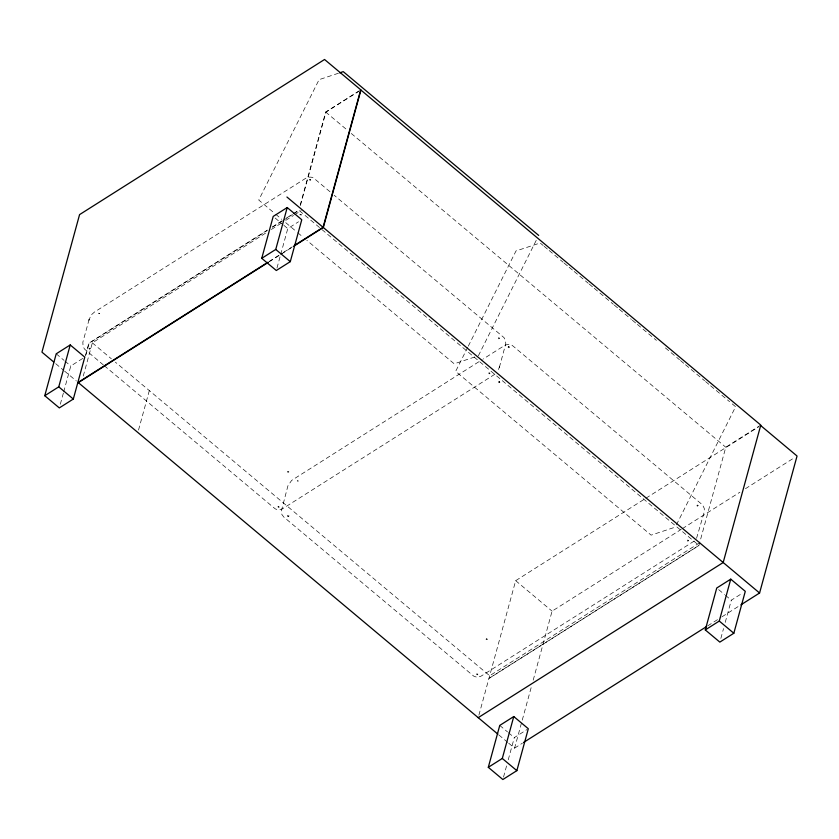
<?xml version="1.0" encoding="UTF-8"?>
<svg xmlns="http://www.w3.org/2000/svg" width="839" height="839" viewBox="0 0 839 839"><rect width="100%" height="100%" fill="white"/><g stroke="black" fill="none" stroke-linecap="round" stroke-linejoin="round"><path stroke-width="0.63" stroke-dasharray="4.2 3.15" d="M89.102 319.334L88.924 320.288L91.063 315.065L94.534 312.003L304.547 179.022C307.525 176.568 312.486 176.169 315.149 179.305L330.167 191.89M499.394 367.44L499.572 366.486L497.947 370.922M60.324 404.209L63.365 393.124M63.701 391.886L70.78 366.003L84.781 357.141M89.123 319.428L82.851 342.186L83.061 346.517L84.582 349.15L103.27 364.839M85.337 356.009L88.85 343.172L267.893 229.792M85.914 354.928L89.081 343.34L267.022 230.662M83.26 376.029L92.342 342.857L266.959 232.277M138.529 430.04L149.321 390.596M276.975 268.04L280.341 255.717M280.687 254.479L287.767 228.596L298.527 221.779M300.205 205.167L325.689 112.027L360.686 89.867M300.446 205.324L325.941 112.132L358.756 91.357M499.373 367.335L505.791 343.633L505.456 340.267L503.998 337.614L334.174 195.246M478.891 715.164L515.681 580.672L644.824 498.89M503.526 777.05L506.557 765.955M508.245 759.798L514.317 737.607L527.238 729.427M508.696 743.197L514.59 748.136L531.475 686.417M533.195 680.146L552.072 611.159L681.205 529.378M760.784 425.079L725.787 447.239L698.897 545.549L488.917 678.52M720.848 638.416L723.543 628.558M725.232 622.391L731.304 600.21L742.064 593.383M98.603 313.45L99.432 313.513M467.722 347.294L455.65 371.373L651.116 535.135L675.269 527.133M468.298 346.15L515.985 250.976L540.148 242.974L543.148 245.481M478.366 355.799L536.981 238.853M676.423 524.836L735.614 406.737L730.612 402.552M696.559 538.271L704.257 511.937L704.288 508.424L702.61 504.963L513.762 346.664C511.098 343.529 506.127 343.927 503.159 346.371L483.264 358.966M98.792 313.125L99.705 313.734M694.168 541.082L482.729 675.112C479.761 677.555 474.79 677.954 472.126 674.818L283.855 517.086L281.935 514.611L281.275 511.35L287.913 485.823L291.647 480.401L482.152 359.669M494.863 374.246L284.127 507.763C281.149 510.206 276.178 510.605 273.524 507.469L104.277 365.678M310.042 179.273L309.402 179.735L310.189 180.427L310.797 179.997L310.063 179.263L310.797 179.777L309.811 180.416L309.329 179.955L310.294 179.284M300.477 214.302L299.806 214.784L301.243 214.92L300.509 214.291L301.243 214.92L300.257 215.34L299.775 214.878L300.708 214.323M508.654 346.622L508.004 347.084L508.801 347.776L509.399 347.346L508.675 346.612L509.409 347.126L508.424 347.766L507.941 347.304L508.895 346.633M499.069 381.672L498.418 382.133L499.845 382.269L499.09 381.661L499.824 382.164L498.869 382.689L498.387 382.227L499.31 381.672M477.192 674.881L477.884 674.399L477.087 673.707L476.489 674.136L477.129 674.755M272.308 226.991L282.25 220.699M286.676 217.899L292.203 214.396M293.304 213.704L298.831 210.201L698.939 545.413L488.948 678.384M272.549 227.159L282.491 220.867M283.592 220.164L292.433 214.564M293.545 213.861L299.072 210.369M271.375 229.477L281.327 223.174M285.742 220.374L293.482 215.476M294.583 214.784L301.211 210.579M269.015 261.548L282.261 253.158M283.362 252.466L292.192 246.876M269.246 261.737L280.278 254.752M281.38 254.049L292.423 247.065M645.925 498.198L758.477 426.925M682.317 528.675L739.904 492.21M745.441 488.707L794.858 457.402M699.653 542.781L489.672 675.752L115.373 362.154M514.59 748.136L522.319 743.249M707.707 625.852L720.953 617.462M722.054 616.77L739.715 605.58M298.034 480.873L297.216 480.894L298.306 481.083M338.4 73.245L319.082 79.653L258.748 200.039L274.741 213.442M474.738 357.005L454.214 363.811L306.833 240.332M544.144 246.32L548.14 249.676M549.146 250.515L563.137 262.24M564.144 263.079L568.16 266.445M569.167 267.284L573.173 270.651M574.18 271.49L588.233 283.267M589.24 284.106L593.257 287.473M594.253 288.312L613.33 304.284M614.337 305.134L618.343 308.49M619.35 309.339L631.379 319.407M632.375 320.246L636.381 323.602M637.378 324.431L656.402 340.372M665.432 347.944L679.485 359.721M680.492 360.56L684.509 363.927M685.515 364.766L704.582 380.738M705.589 381.588L709.605 384.944M710.602 385.793L729.605 401.713M325.689 112.027L347.367 130.192M351.31 133.495L725.787 447.239M275.737 214.281L281.736 219.315M285.753 222.671L296.796 231.921M297.803 232.77L302.816 236.976M275.15 218.035L282.911 224.537M283.886 225.345L287.767 228.596M718.687 589.639L724.508 594.515M725.473 595.333L731.304 600.21M515.681 580.672L552.072 611.159M92.342 342.857L111.367 358.798M56.223 353.806L63.984 360.319M64.96 361.127L70.78 366.003M499.761 725.42L507.522 731.923M508.497 732.73L514.317 737.607M55.72 363.686L63.586 370.272M64.572 371.1L76.37 380.979M498.859 734.954L507.71 742.368M89.018 348.5L89.511 349.192L90.486 348.542L89.165 348.888L89.27 348.112L90.507 348.416L89.039 348.416M287.63 515.849L288.123 516.551L289.098 515.891L287.767 516.237L287.882 515.471L289.119 515.765L287.63 515.849M489.892 373.208C488.801 375.473 488.162 371.237 489.892 373.208M499.478 338.159C498.335 340.466 497.737 336.282 499.478 338.159M688.504 540.557C687.414 542.823 686.763 538.596 688.504 540.557M698.09 505.508C696.947 507.826 696.349 503.631 698.09 505.508M288.029 471.434L287.431 471.864L288.102 472.378L288.889 471.906L288.029 471.434M278.485 506.347L277.877 506.787L278.621 507.501L279.272 507.039L278.485 506.347M486.641 638.783L486.043 639.213L486.704 639.727L487.501 639.255L486.641 638.783"/><path stroke-width="1.26" d="M44.761 395.714L56.223 353.806L70.224 344.944L84.781 357.141L73.318 399.049L59.317 407.911L44.761 395.714L58.761 386.852L70.224 344.944M261.747 258.318L273.21 216.41L287.211 207.548L301.767 219.734L290.294 261.642L276.304 270.504L261.747 258.318L275.748 249.445L287.211 207.548M488.298 767.318L499.761 725.42L513.762 716.548L528.318 728.745L516.855 770.653L502.855 779.515L488.298 767.318L502.299 758.456L513.762 716.548M705.284 629.921L716.747 588.013L730.748 579.151L745.294 591.338L733.831 633.246L719.831 642.108L705.284 629.921L719.275 621.049L730.748 579.151M740.816 604.888L759.578 593.005L797.05 456.017L760.669 425.541M267.914 262.25L78.111 382.437L497.873 734.135M294.395 245.47L323.088 227.306L360.686 89.867L760.784 425.079L723.187 562.518L478.209 717.66M78.331 382.636L268.144 262.439M293.524 246.362L323.319 227.495L360.938 89.972L324.557 59.485L79.569 214.616L41.95 352.149L53.748 362.029M523.421 742.546L706.606 626.544M339.617 72.846L343.235 71.64L538.701 235.413M286.928 197.018L759.578 593.005M275.748 249.445L290.294 261.642M719.275 621.049L733.831 633.246M58.761 386.852L73.318 399.049M502.299 758.456L516.855 770.653"/></g></svg>
